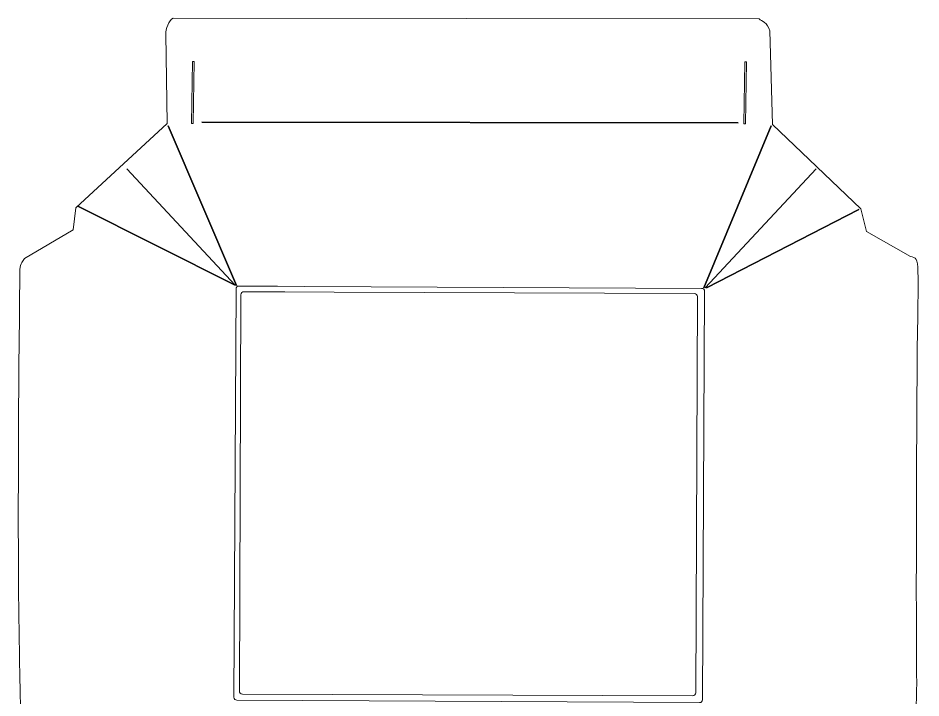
# Model space of a CAD drawing. Header units: centimetres. Extents: x -6.3 to 6.4, y -11.5 to 11.5.
# Drawn here: x -6.33 to 6.42, y 1.92 to 11.53 of the extents above; entities that cross this region are included whole.
import ezdxf
from ezdxf.lldxf.tags import DXFTag

# ---------------------------------------------------------------- set-up
doc = ezdxf.new("R2010")
doc.units = ezdxf.units.CM
doc.header["$MEASUREMENT"] = 0
doc.layers.add('Layer 1', color=7, linetype='Continuous')
tags = doc.linetypes.add('New Line1', pattern=[0.2, 0.1, -0.1]).pattern_tags.tags
tags[6:7] = [DXFTag(74, 4), DXFTag(75, 0), DXFTag(340, '0'), DXFTag(46, 1.0), DXFTag(50, 0.0), DXFTag(44, 0.0), DXFTag(45, 0.0)]
tags[4:5] = [DXFTag(74, 4), DXFTag(75, 0), DXFTag(340, '0'), DXFTag(46, 1.0), DXFTag(50, 0.0), DXFTag(44, 0.0), DXFTag(45, 0.0)]
tags = doc.linetypes.add('New Line10', pattern=[0.2, 0.1, -0.1]).pattern_tags.tags
tags[6:7] = [DXFTag(74, 4), DXFTag(75, 0), DXFTag(340, '0'), DXFTag(46, 1.0), DXFTag(50, 0.0), DXFTag(44, 0.0), DXFTag(45, 0.0)]
tags[4:5] = [DXFTag(74, 4), DXFTag(75, 0), DXFTag(340, '0'), DXFTag(46, 1.0), DXFTag(50, 0.0), DXFTag(44, 0.0), DXFTag(45, 0.0)]
tags = doc.linetypes.add('New Line11', pattern=[0.2, 0.1, -0.1]).pattern_tags.tags
tags[6:7] = [DXFTag(74, 4), DXFTag(75, 0), DXFTag(340, '0'), DXFTag(46, 1.0), DXFTag(50, 0.0), DXFTag(44, 0.0), DXFTag(45, 0.0)]
tags[4:5] = [DXFTag(74, 4), DXFTag(75, 0), DXFTag(340, '0'), DXFTag(46, 1.0), DXFTag(50, 0.0), DXFTag(44, 0.0), DXFTag(45, 0.0)]
tags = doc.linetypes.add('New Line12', pattern=[0.2, 0.1, -0.1]).pattern_tags.tags
tags[6:7] = [DXFTag(74, 4), DXFTag(75, 0), DXFTag(340, '0'), DXFTag(46, 1.0), DXFTag(50, 0.0), DXFTag(44, 0.0), DXFTag(45, 0.0)]
tags[4:5] = [DXFTag(74, 4), DXFTag(75, 0), DXFTag(340, '0'), DXFTag(46, 1.0), DXFTag(50, 0.0), DXFTag(44, 0.0), DXFTag(45, 0.0)]
tags = doc.linetypes.add('New Line2', pattern=[0.2, 0.1, -0.1]).pattern_tags.tags
tags[6:7] = [DXFTag(74, 4), DXFTag(75, 0), DXFTag(340, '0'), DXFTag(46, 1.0), DXFTag(50, 0.0), DXFTag(44, 0.0), DXFTag(45, 0.0)]
tags[4:5] = [DXFTag(74, 4), DXFTag(75, 0), DXFTag(340, '0'), DXFTag(46, 1.0), DXFTag(50, 0.0), DXFTag(44, 0.0), DXFTag(45, 0.0)]
tags = doc.linetypes.add('New Line3', pattern=[0.2, 0.1, -0.1]).pattern_tags.tags
tags[6:7] = [DXFTag(74, 4), DXFTag(75, 0), DXFTag(340, '0'), DXFTag(46, 1.0), DXFTag(50, 0.0), DXFTag(44, 0.0), DXFTag(45, 0.0)]
tags[4:5] = [DXFTag(74, 4), DXFTag(75, 0), DXFTag(340, '0'), DXFTag(46, 1.0), DXFTag(50, 0.0), DXFTag(44, 0.0), DXFTag(45, 0.0)]
tags = doc.linetypes.add('New Line31', pattern=[0.2, 0.1, -0.1]).pattern_tags.tags
tags[6:7] = [DXFTag(74, 4), DXFTag(75, 0), DXFTag(340, '0'), DXFTag(46, 1.0), DXFTag(50, 0.0), DXFTag(44, 0.0), DXFTag(45, 0.0)]
tags[4:5] = [DXFTag(74, 4), DXFTag(75, 0), DXFTag(340, '0'), DXFTag(46, 1.0), DXFTag(50, 0.0), DXFTag(44, 0.0), DXFTag(45, 0.0)]
tags = doc.linetypes.add('New Line4', pattern=[0.2, 0.1, -0.1]).pattern_tags.tags
tags[6:7] = [DXFTag(74, 4), DXFTag(75, 0), DXFTag(340, '0'), DXFTag(46, 1.0), DXFTag(50, 0.0), DXFTag(44, 0.0), DXFTag(45, 0.0)]
tags[4:5] = [DXFTag(74, 4), DXFTag(75, 0), DXFTag(340, '0'), DXFTag(46, 1.0), DXFTag(50, 0.0), DXFTag(44, 0.0), DXFTag(45, 0.0)]
tags = doc.linetypes.add('New Line45', pattern=[0.2, 0.1, -0.1]).pattern_tags.tags
tags[6:7] = [DXFTag(74, 4), DXFTag(75, 0), DXFTag(340, '0'), DXFTag(46, 1.0), DXFTag(50, 0.0), DXFTag(44, 0.0), DXFTag(45, 0.0)]
tags[4:5] = [DXFTag(74, 4), DXFTag(75, 0), DXFTag(340, '0'), DXFTag(46, 1.0), DXFTag(50, 0.0), DXFTag(44, 0.0), DXFTag(45, 0.0)]
tags = doc.linetypes.add('New Line46', pattern=[0.2, 0.1, -0.1]).pattern_tags.tags
tags[6:7] = [DXFTag(74, 4), DXFTag(75, 0), DXFTag(340, '0'), DXFTag(46, 1.0), DXFTag(50, 0.0), DXFTag(44, 0.0), DXFTag(45, 0.0)]
tags[4:5] = [DXFTag(74, 4), DXFTag(75, 0), DXFTag(340, '0'), DXFTag(46, 1.0), DXFTag(50, 0.0), DXFTag(44, 0.0), DXFTag(45, 0.0)]
tags = doc.linetypes.add('New Line5', pattern=[0.2, 0.1, -0.1]).pattern_tags.tags
tags[6:7] = [DXFTag(74, 4), DXFTag(75, 0), DXFTag(340, '0'), DXFTag(46, 1.0), DXFTag(50, 0.0), DXFTag(44, 0.0), DXFTag(45, 0.0)]
tags[4:5] = [DXFTag(74, 4), DXFTag(75, 0), DXFTag(340, '0'), DXFTag(46, 1.0), DXFTag(50, 0.0), DXFTag(44, 0.0), DXFTag(45, 0.0)]
tags = doc.linetypes.add('New Line6', pattern=[0.2, 0.1, -0.1]).pattern_tags.tags
tags[6:7] = [DXFTag(74, 4), DXFTag(75, 0), DXFTag(340, '0'), DXFTag(46, 1.0), DXFTag(50, 0.0), DXFTag(44, 0.0), DXFTag(45, 0.0)]
tags[4:5] = [DXFTag(74, 4), DXFTag(75, 0), DXFTag(340, '0'), DXFTag(46, 1.0), DXFTag(50, 0.0), DXFTag(44, 0.0), DXFTag(45, 0.0)]
tags = doc.linetypes.add('New Line7', pattern=[0.2, 0.1, -0.1]).pattern_tags.tags
tags[6:7] = [DXFTag(74, 4), DXFTag(75, 0), DXFTag(340, '0'), DXFTag(46, 1.0), DXFTag(50, 0.0), DXFTag(44, 0.0), DXFTag(45, 0.0)]
tags[4:5] = [DXFTag(74, 4), DXFTag(75, 0), DXFTag(340, '0'), DXFTag(46, 1.0), DXFTag(50, 0.0), DXFTag(44, 0.0), DXFTag(45, 0.0)]
tags = doc.linetypes.add('New Line8', pattern=[0.2, 0.1, -0.1]).pattern_tags.tags
tags[6:7] = [DXFTag(74, 4), DXFTag(75, 0), DXFTag(340, '0'), DXFTag(46, 1.0), DXFTag(50, 0.0), DXFTag(44, 0.0), DXFTag(45, 0.0)]
tags[4:5] = [DXFTag(74, 4), DXFTag(75, 0), DXFTag(340, '0'), DXFTag(46, 1.0), DXFTag(50, 0.0), DXFTag(44, 0.0), DXFTag(45, 0.0)]
tags = doc.linetypes.add('New Line9', pattern=[0.2, 0.1, -0.1]).pattern_tags.tags
tags[6:7] = [DXFTag(74, 4), DXFTag(75, 0), DXFTag(340, '0'), DXFTag(46, 1.0), DXFTag(50, 0.0), DXFTag(44, 0.0), DXFTag(45, 0.0)]
tags[4:5] = [DXFTag(74, 4), DXFTag(75, 0), DXFTag(340, '0'), DXFTag(46, 1.0), DXFTag(50, 0.0), DXFTag(44, 0.0), DXFTag(45, 0.0)]

msp = doc.modelspace()

# ---------------------------------------------------------------- linework, layer by layer
at = {"layer": 'Layer 1', "color": 17, "lineweight": 13}
for points, knots in [([(4.13741, 11.5128), (4.13741, 11.5128), (-4.14239, 11.52568), (-4.14239, 11.52568), (-4.14239, 11.52568), (-4.20468, 11.49403), (-4.24503, 11.364), (-4.24616, 11.29932), (-4.24616, 11.29932), (-4.24616, 11.29932), (-4.22783, 10.03507), (-4.22783, 10.03507), (-4.22783, 10.03507), (-4.22783, 10.03507), (-5.51823, 8.84353), (-5.51823, 8.84353), (-5.51823, 8.84353), (-5.51823, 8.84353), (-5.5527, 8.53353), (-5.5527, 8.53353), (-5.5527, 8.53353), (-5.5527, 8.53353), (-6.24302, 8.13049), (-6.24302, 8.13049), (-6.24302, 8.13049), (-6.26796, 8.0905), (-6.29733, 8.06425), (-6.30615, 7.97351), (-6.30615, 7.97351), (-6.30615, 7.97351), (-6.31818, 6.83748), (-6.31818, 6.83748), (-6.31818, 6.83748), (-6.33053, 5.62096), (-6.33229, 3.71323), (-6.32176, 3.12256), (-6.32176, 3.12256), (-6.31822, 2.92404), (-6.31167, 2.50368), (-6.30696, 2.18822), (-6.30696, 2.18822), (-6.29632, 1.47502), (-6.27597, 1.40141), (-6.01786, 1.1401), (-6.01786, 1.1401), (-5.87899, 1.04606), (-5.81774, 0.9534), (-5.46276, 0.8563), (-5.46276, 0.8563), (-5.46276, 0.8563), (-3.84373, -0.42084), (-3.84373, -0.42084), (-3.84373, -0.42084), (-3.84373, -0.42084), (-5.32255, -2.00725), (-5.32255, -2.00725), (-5.32255, -2.00725), (-5.39387, -2.00798), (-5.62758, -1.97492), (-5.62854, -2.04141), (-5.62854, -2.04141), (-5.6112, -4.7389), (-5.66788, -7.68677), (-5.64252, -10.27986), (-5.64252, -10.27986), (-5.63613, -10.50536), (-4.99709, -10.36028), (-4.98926, -10.43321), (-4.98926, -10.43321), (-4.98279, -10.43987), (-4.9935, -10.55928), (-5.01197, -10.64153), (-5.01197, -10.64153), (-5.06233, -10.86575), (-5.04195, -10.89314), (-4.66142, -11.10107), (-4.66142, -11.10107), (-4.48153, -11.19936), (-4.25054, -11.3302), (-4.1485, -11.39141), (-4.1485, -11.39141), (-4.04646, -11.45262), (-3.94291, -11.50318), (-3.91885, -11.50428), (-3.91885, -11.50428), (-3.91885, -11.50428), (-3.45215, -11.30175), (-3.45215, -11.30175), (-3.45215, -11.30175), (-3.45215, -11.30175), (3.68018, -11.22486), (3.68018, -11.22486), (3.68018, -11.22486), (3.83867, -11.28378), (3.91341, -11.41147), (4.0758, -11.45876), (4.0758, -11.45876), (4.0758, -11.45876), (5.15099, -10.84312), (5.15099, -10.84312), (5.15099, -10.84312), (5.21615, -10.78581), (5.22887, -10.68754), (5.18789, -10.5629), (5.18789, -10.5629), (5.14944, -10.44595), (5.10093, -10.41251), (5.1667, -10.39832), (5.1667, -10.39832), (5.31199, -10.36697), (5.60316, -10.34503), (5.66393, -10.29424), (5.66393, -10.29424), (5.66393, -10.29424), (5.70968, -2.06246), (5.70968, -2.06246), (5.70968, -2.06246), (5.70159, -2.02842), (5.68872, -2.01986), (5.43774, -2.01813), (5.43774, -2.01813), (5.43774, -2.01813), (3.92595, -0.42865), (3.92595, -0.42865), (3.92595, -0.42865), (3.92595, -0.42865), (5.51666, 0.85411), (5.51666, 0.85411), (5.51666, 0.85411), (5.85422, 0.92825), (5.93667, 1.03343), (6.10422, 1.13083), (6.10422, 1.13083), (6.31795, 1.38125), (6.37204, 1.57331), (6.36428, 2.25731), (6.36428, 2.25731), (6.35612, 2.97651), (6.35904, 4.82564), (6.37063, 6.57001), (6.37063, 6.57001), (6.38114, 8.15147), (6.42484, 8.11828), (6.27684, 8.15934), (6.27684, 8.15934), (6.27684, 8.15934), (5.6549, 8.51272), (5.6549, 8.51272), (5.6549, 8.51272), (5.6549, 8.51272), (5.57695, 8.83285), (5.57695, 8.83285), (5.57695, 8.83285), (5.57695, 8.83285), (4.32817, 10.02001), (4.32817, 10.02001), (4.32817, 10.02001), (4.32817, 10.02001), (4.29011, 11.34383), (4.29011, 11.34383), (4.29011, 11.34383), (4.2561, 11.46416), (4.17751, 11.48572), (4.13746, 11.51279), (4.13746, 11.51279), (4.13746, 11.51279), (4.13741, 11.5128), (4.13741, 11.5128)], [0, 0, 0, 0, 0.02325581, 0.02325581, 0.02325581, 0.02325581, 0.04651163, 0.04651163, 0.04651163, 0.04651163, 0.06976744, 0.06976744, 0.06976744, 0.06976744, 0.09302326, 0.09302326, 0.09302326, 0.09302326, 0.11627907, 0.11627907, 0.11627907, 0.11627907, 0.13953488, 0.13953488, 0.13953488, 0.13953488, 0.1627907, 0.1627907, 0.1627907, 0.1627907, 0.18604651, 0.18604651, 0.18604651, 0.18604651, 0.20930233, 0.20930233, 0.20930233, 0.20930233, 0.23255814, 0.23255814, 0.23255814, 0.23255814, 0.25581395, 0.25581395, 0.25581395, 0.25581395, 0.27906977, 0.27906977, 0.27906977, 0.27906977, 0.30232558, 0.30232558, 0.30232558, 0.30232558, 0.3255814, 0.3255814, 0.3255814, 0.3255814, 0.34883721, 0.34883721, 0.34883721, 0.34883721, 0.37209302, 0.37209302, 0.37209302, 0.37209302, 0.39534884, 0.39534884, 0.39534884, 0.39534884, 0.41860465, 0.41860465, 0.41860465, 0.41860465, 0.44186047, 0.44186047, 0.44186047, 0.44186047, 0.46511628, 0.46511628, 0.46511628, 0.46511628, 0.48837209, 0.48837209, 0.48837209, 0.48837209, 0.51162791, 0.51162791, 0.51162791, 0.51162791, 0.53488372, 0.53488372, 0.53488372, 0.53488372, 0.55813953, 0.55813953, 0.55813953, 0.55813953, 0.58139535, 0.58139535, 0.58139535, 0.58139535, 0.60465116, 0.60465116, 0.60465116, 0.60465116, 0.62790698, 0.62790698, 0.62790698, 0.62790698, 0.65116279, 0.65116279, 0.65116279, 0.65116279, 0.6744186, 0.6744186, 0.6744186, 0.6744186, 0.69767442, 0.69767442, 0.69767442, 0.69767442, 0.72093023, 0.72093023, 0.72093023, 0.72093023, 0.74418605, 0.74418605, 0.74418605, 0.74418605, 0.76744186, 0.76744186, 0.76744186, 0.76744186, 0.79069767, 0.79069767, 0.79069767, 0.79069767, 0.81395349, 0.81395349, 0.81395349, 0.81395349, 0.8372093, 0.8372093, 0.8372093, 0.8372093, 0.86046512, 0.86046512, 0.86046512, 0.86046512, 0.88372093, 0.88372093, 0.88372093, 0.88372093, 0.90697674, 0.90697674, 0.90697674, 0.90697674, 0.93023256, 0.93023256, 0.93023256, 0.93023256, 0.95348837, 0.95348837, 0.95348837, 0.95348837, 1, 1, 1, 1]), ([(-3.86975, 10.90975), (-3.86975, 10.90975), (-3.84329, 10.9097), (-3.84329, 10.9097), (-3.84329, 10.9097), (-3.84329, 10.9097), (-3.85658, 10.03769), (-3.85658, 10.03769), (-3.85658, 10.03769), (-3.85658, 10.03769), (-3.88304, 10.03772), (-3.88304, 10.03772), (-3.88304, 10.03772), (-3.88304, 10.03772), (-3.86975, 10.90975), (-3.86975, 10.90975)], [0, 0, 0, 0, 0.2, 0.2, 0.2, 0.2, 0.4, 0.4, 0.4, 0.4, 0.6, 0.6, 0.6, 0.6, 1, 1, 1, 1]), ([(3.93464, 10.90519), (3.93464, 10.90519), (3.9611, 10.90516), (3.9611, 10.90516), (3.9611, 10.90516), (3.9611, 10.90516), (3.94781, 10.03315), (3.94781, 10.03315), (3.94781, 10.03315), (3.94781, 10.03315), (3.92135, 10.03318), (3.92135, 10.03318), (3.92135, 10.03318), (3.92135, 10.03318), (3.93464, 10.90519), (3.93464, 10.90519)], [0, 0, 0, 0, 0.2, 0.2, 0.2, 0.2, 0.4, 0.4, 0.4, 0.4, 0.6, 0.6, 0.6, 0.6, 1, 1, 1, 1])]:
    msp.add_open_spline(points, degree=3, knots=knots, dxfattribs=at)
at = {"layer": 'Layer 1', "color": 17}
for points in [[(-4.2094, 10.00387), (-4.2094, 10.00387), (-3.24504, 7.75003), (-3.24504, 7.75003), (-3.24504, 7.75003), (-3.24504, 7.75003), (-4.2094, 10.00387), (-4.2094, 10.00387)], [(-4.2094, 10.00387), (-4.2094, 10.00387), (-4.2094, 10.00387), (-4.2094, 10.00387), (-4.2094, 10.00387), (-4.2094, 10.00387), (-4.2094, 10.00387), (-4.2094, 10.00387)], [(-3.73743, 10.05418), (-3.73743, 10.05418), (3.84099, 10.04473), (3.84099, 10.04473), (3.84099, 10.04473), (3.84099, 10.04473), (-3.73743, 10.05418), (-3.73743, 10.05418)], [(-3.73743, 10.05418), (-3.73743, 10.05418), (-3.73743, 10.05418), (-3.73743, 10.05418), (-3.73743, 10.05418), (-3.73743, 10.05418), (-3.73743, 10.05418), (-3.73743, 10.05418)], [(4.30801, 10.00322), (4.30801, 10.00322), (3.35574, 7.71613), (3.35574, 7.71613), (3.35574, 7.71613), (3.35574, 7.71613), (4.30801, 10.00322), (4.30801, 10.00322)], [(4.30801, 10.00322), (4.30801, 10.00322), (4.30801, 10.00322), (4.30801, 10.00322), (4.30801, 10.00322), (4.30801, 10.00322), (4.30801, 10.00322), (4.30801, 10.00322)], [(-4.79616, 9.39645), (-4.79616, 9.39645), (-3.26381, 7.75013), (-3.26381, 7.75013), (-3.26381, 7.75013), (-3.26381, 7.75013), (-4.79616, 9.39645), (-4.79616, 9.39645)], [(-4.79616, 9.39645), (-4.79616, 9.39645), (-4.79616, 9.39645), (-4.79616, 9.39645), (-4.79616, 9.39645), (-4.79616, 9.39645), (-4.79616, 9.39645), (-4.79616, 9.39645)], [(4.94225, 9.39501), (4.94225, 9.39501), (3.37458, 7.71604), (3.37458, 7.71604), (3.37458, 7.71604), (3.37458, 7.71604), (4.94225, 9.39501), (4.94225, 9.39501)], [(4.94225, 9.39501), (4.94225, 9.39501), (4.94225, 9.39501), (4.94225, 9.39501), (4.94225, 9.39501), (4.94225, 9.39501), (4.94225, 9.39501), (4.94225, 9.39501)], [(-5.48653, 8.86713), (-5.48653, 8.86713), (-3.26451, 7.75013), (-3.26451, 7.75013), (-3.26451, 7.75013), (-3.26451, 7.75013), (-5.48653, 8.86713), (-5.48653, 8.86713)], [(-5.48653, 8.86713), (-5.48653, 8.86713), (-5.48653, 8.86713), (-5.48653, 8.86713), (-5.48653, 8.86713), (-5.48653, 8.86713), (-5.48653, 8.86713), (-5.48653, 8.86713)], [(5.54878, 8.82335), (5.54878, 8.82335), (3.39384, 7.71594), (3.39384, 7.71594), (3.39384, 7.71594), (3.39384, 7.71594), (5.54878, 8.82335), (5.54878, 8.82335)], [(5.54878, 8.82335), (5.54878, 8.82335), (5.54878, 8.82335), (5.54878, 8.82335), (5.54878, 8.82335), (5.54878, 8.82335), (5.54878, 8.82335), (5.54878, 8.82335)]]:
    msp.add_open_spline(points, degree=3, knots=[0, 0, 0, 0, 0.33333333, 0.33333333, 0.33333333, 0.33333333, 1, 1, 1, 1], dxfattribs=at)
at = {"layer": 'Layer 1', "linetype": 'New Line3', "lineweight": 13}
msp.add_open_spline([(-4.2094, 10.00387), (-4.2094, 10.00387), (-3.24504, 7.75003), (-3.24504, 7.75003)], degree=3, dxfattribs=at)
at = {"layer": 'Layer 1', "linetype": 'New Line4', "lineweight": 13}
msp.add_open_spline([(-4.2094, 10.00387), (-4.2094, 10.00387), (-4.2094, 10.00387), (-4.2094, 10.00387), (-4.2094, 10.00387), (-4.2094, 10.00387), (-4.2094, 10.00387), (-4.2094, 10.00387)], degree=3, knots=[0, 0, 0, 0, 0.33333333, 0.33333333, 0.33333333, 0.33333333, 1, 1, 1, 1], dxfattribs=at)
at = {"layer": 'Layer 1', "linetype": 'New Line45', "lineweight": 13}
msp.add_open_spline([(-3.73743, 10.05418), (-3.73743, 10.05418), (3.84099, 10.04473), (3.84099, 10.04473)], degree=3, dxfattribs=at)
at = {"layer": 'Layer 1', "linetype": 'New Line46', "lineweight": 13}
msp.add_open_spline([(-3.73743, 10.05418), (-3.73743, 10.05418), (-3.73743, 10.05418), (-3.73743, 10.05418), (-3.73743, 10.05418), (-3.73743, 10.05418), (-3.73743, 10.05418), (-3.73743, 10.05418)], degree=3, knots=[0, 0, 0, 0, 0.33333333, 0.33333333, 0.33333333, 0.33333333, 1, 1, 1, 1], dxfattribs=at)
at = {"layer": 'Layer 1', "linetype": 'New Line9', "lineweight": 13}
msp.add_open_spline([(4.30801, 10.00322), (4.30801, 10.00322), (3.35574, 7.71613), (3.35574, 7.71613)], degree=3, dxfattribs=at)
at = {"layer": 'Layer 1', "linetype": 'New Line10', "lineweight": 13}
msp.add_open_spline([(4.30801, 10.00322), (4.30801, 10.00322), (4.30801, 10.00322), (4.30801, 10.00322), (4.30801, 10.00322), (4.30801, 10.00322), (4.30801, 10.00322), (4.30801, 10.00322)], degree=3, knots=[0, 0, 0, 0, 0.33333333, 0.33333333, 0.33333333, 0.33333333, 1, 1, 1, 1], dxfattribs=at)
at = {"layer": 'Layer 1', "linetype": 'New Line5', "lineweight": 13}
msp.add_open_spline([(-4.79616, 9.39645), (-4.79616, 9.39645), (-3.26381, 7.75013), (-3.26381, 7.75013)], degree=3, dxfattribs=at)
at = {"layer": 'Layer 1', "linetype": 'New Line6', "lineweight": 13}
msp.add_open_spline([(-4.79616, 9.39645), (-4.79616, 9.39645), (-4.79616, 9.39645), (-4.79616, 9.39645), (-4.79616, 9.39645), (-4.79616, 9.39645), (-4.79616, 9.39645), (-4.79616, 9.39645)], degree=3, knots=[0, 0, 0, 0, 0.33333333, 0.33333333, 0.33333333, 0.33333333, 1, 1, 1, 1], dxfattribs=at)
at = {"layer": 'Layer 1', "linetype": 'New Line11', "lineweight": 13}
msp.add_open_spline([(4.94225, 9.39501), (4.94225, 9.39501), (3.37458, 7.71604), (3.37458, 7.71604)], degree=3, dxfattribs=at)
at = {"layer": 'Layer 1', "linetype": 'New Line12', "lineweight": 13}
msp.add_open_spline([(4.94225, 9.39501), (4.94225, 9.39501), (4.94225, 9.39501), (4.94225, 9.39501), (4.94225, 9.39501), (4.94225, 9.39501), (4.94225, 9.39501), (4.94225, 9.39501)], degree=3, knots=[0, 0, 0, 0, 0.33333333, 0.33333333, 0.33333333, 0.33333333, 1, 1, 1, 1], dxfattribs=at)
at = {"layer": 'Layer 1', "linetype": 'New Line1', "lineweight": 13}
msp.add_open_spline([(-5.48653, 8.86713), (-5.48653, 8.86713), (-3.26451, 7.75013), (-3.26451, 7.75013)], degree=3, dxfattribs=at)
at = {"layer": 'Layer 1', "linetype": 'New Line2', "lineweight": 13}
msp.add_open_spline([(-5.48653, 8.86713), (-5.48653, 8.86713), (-5.48653, 8.86713), (-5.48653, 8.86713), (-5.48653, 8.86713), (-5.48653, 8.86713), (-5.48653, 8.86713), (-5.48653, 8.86713)], degree=3, knots=[0, 0, 0, 0, 0.33333333, 0.33333333, 0.33333333, 0.33333333, 1, 1, 1, 1], dxfattribs=at)
at = {"layer": 'Layer 1', "linetype": 'New Line7', "lineweight": 13}
msp.add_open_spline([(5.54878, 8.82335), (5.54878, 8.82335), (3.39384, 7.71594), (3.39384, 7.71594)], degree=3, dxfattribs=at)
at = {"layer": 'Layer 1', "linetype": 'New Line8', "lineweight": 13}
msp.add_open_spline([(5.54878, 8.82335), (5.54878, 8.82335), (5.54878, 8.82335), (5.54878, 8.82335), (5.54878, 8.82335), (5.54878, 8.82335), (5.54878, 8.82335), (5.54878, 8.82335)], degree=3, knots=[0, 0, 0, 0, 0.33333333, 0.33333333, 0.33333333, 0.33333333, 1, 1, 1, 1], dxfattribs=at)
at = {"layer": 'Layer 1', "color": 17, "linetype": 'New Line31', "lineweight": 13}
msp.add_open_spline([(-3.21123, 7.7404), (-3.21123, 7.7404), (3.32647, 7.70683), (3.32647, 7.70683), (3.32647, 7.70683), (3.34927, 7.70671), (3.36766, 7.68812), (3.36754, 7.66533), (3.36754, 7.66533), (3.36754, 7.66533), (3.33793, 1.89673), (3.33793, 1.89673), (3.33793, 1.89673), (3.33781, 1.87393), (3.31922, 1.85554), (3.29642, 1.85565), (3.29642, 1.85565), (3.29642, 1.85565), (-3.24128, 1.88922), (-3.24128, 1.88922), (-3.24128, 1.88922), (-3.26406, 1.88934), (-3.28246, 1.90793), (-3.28234, 1.93073), (-3.28234, 1.93073), (-3.28234, 1.93073), (-3.25273, 7.69933), (-3.25273, 7.69933), (-3.25273, 7.69933), (-3.2526, 7.72212), (-3.23402, 7.74051), (-3.21122, 7.7404), (-1.98002, 7.73446), (-3.21123, 7.7404), (-3.21123, 7.7404)], degree=3, knots=[0, 0, 0, 0, 0.11111111, 0.11111111, 0.11111111, 0.11111111, 0.22222222, 0.22222222, 0.22222222, 0.22222222, 0.33333333, 0.33333333, 0.33333333, 0.33333333, 0.44444444, 0.44444444, 0.44444444, 0.44444444, 0.55555556, 0.55555556, 0.55555556, 0.55555556, 0.66666667, 0.66666667, 0.66666667, 0.66666667, 0.77777778, 0.77777778, 0.77777778, 0.77777778, 1, 1, 1, 1.00001, 1.00001, 1.00001, 1.00001], dxfattribs=at)
at = {"layer": 'Layer 1', "color": 254, "lineweight": 15}
msp.add_open_spline([(-3.13914, 7.66026), (-3.13914, 7.66026), (3.22322, 7.63553), (3.22322, 7.63553), (3.22322, 7.63553), (3.24725, 7.63543), (3.26667, 7.61586), (3.26657, 7.59182), (3.26657, 7.59182), (3.26657, 7.59182), (3.24463, 1.99481), (3.24463, 1.99481), (3.24463, 1.99481), (3.24453, 1.97077), (3.22496, 1.95136), (3.20092, 1.95145), (3.20092, 1.95145), (3.20092, 1.95145), (-3.16143, 1.97618), (-3.16143, 1.97618), (-3.16143, 1.97618), (-3.18547, 1.97628), (-3.20488, 1.99585), (-3.20479, 2.01988), (-3.20479, 2.01988), (-3.20479, 2.01988), (-3.18284, 7.6169), (-3.18284, 7.6169), (-3.18284, 7.6169), (-3.18275, 7.64093), (-3.16318, 7.66035), (-3.13914, 7.66025), (-1.84098, 7.65485), (-3.13914, 7.66026), (-3.13914, 7.66026)], degree=3, knots=[0, 0, 0, 0, 0.11111111, 0.11111111, 0.11111111, 0.11111111, 0.22222222, 0.22222222, 0.22222222, 0.22222222, 0.33333333, 0.33333333, 0.33333333, 0.33333333, 0.44444444, 0.44444444, 0.44444444, 0.44444444, 0.55555556, 0.55555556, 0.55555556, 0.55555556, 0.66666667, 0.66666667, 0.66666667, 0.66666667, 0.77777778, 0.77777778, 0.77777778, 0.77777778, 1, 1, 1, 1.00001, 1.00001, 1.00001, 1.00001], dxfattribs=at)

doc.saveas('drawing.dxf')
